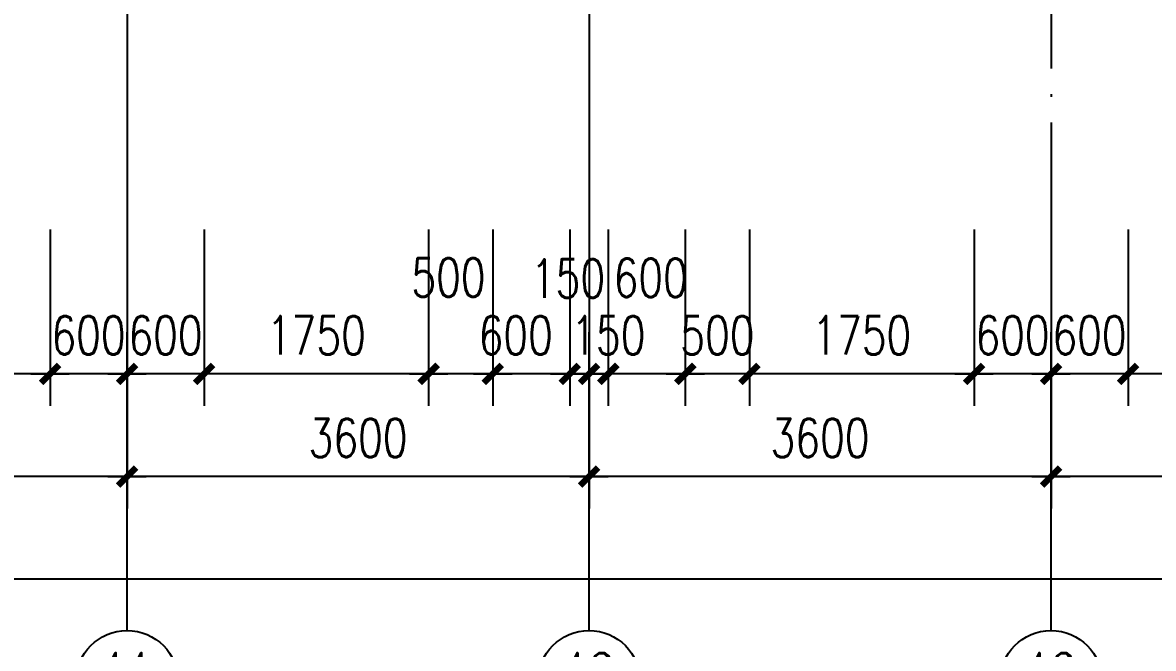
# Model space of a CAD drawing. Extents: x -105837 to 547563, y 466041 to 508041.
# Drawn here: x 54456 to 63268, y 473561 to 478437 of the extents above; entities that cross this region are included whole.
import ezdxf
from ezdxf.enums import TextEntityAlignment as Align

# ---------------------------------------------------------------- set-up
doc = ezdxf.new("R2010")
doc.units = 0
doc.header["$LTSCALE"] = 1000
doc.header["$MEASUREMENT"] = 0
doc.linetypes.add('DOTE', pattern=[2.42, 2, -0.2, 0.02, -0.2])
doc.layers.get('0').update_dxf_attribs({"linetype": 'CONTINUOUS'})
doc.layers.get('DEFPOINTS').update_dxf_attribs({"linetype": 'CONTINUOUS'})
for name, color, linetype in [('AXIS', 3, 'CONTINUOUS'), ('AXIS_TEXT', 7, 'CONTINUOUS'), ('DOTE', 1, 'DOTE'), ('PUB_DIM', 3, 'CONTINUOUS')]:
    doc.layers.add(name, color=color, linetype=linetype)
doc.styles.add('COMPLEX', font='COMPLEX.shx')
doc.styles.add('DIM_FONT', font='SIMPLEX.shx', dxfattribs={"width": 0.75})
doc.dimstyles.new('DIMN', dxfattribs={"dimtxt": 300, "dimasz": 1, "dimexe": 250, "dimexo": 300, "dimgap": 150, "dimtad": 1, "dimdec": 0, "dimzin": 0, "dimdsep": 46, "dimtxsty": 'DIM_FONT', "dimblk": '_DIMX', "dimcen": 0.09, "dimclrt": 7, "dimadec": 0, "dimazin": 0, "dimtfac": 1, "dimtdec": 0, "dimtix": 1, "dimtmove": 2, "dimatfit": 3, "dimldrblk": '_DIMX', "dimfxl": 1, "dimtolj": 1, "dimtzin": 0, "dimarcsym": 0})

# ---------------------------------------------------------------- blocks, each defined once
blk = doc.blocks.new('_DIMX')
blk.add_line((-150, 0), (150, 0))
at = {"const_width": 50}
blk.add_lwpolyline([(-70, -70), (70, 70)], dxfattribs=at)
blk = doc.blocks.new('*D23')
at = {"layer": 'AXIS', "color": 0, "lineweight": -2, "transparency": 16777216}
for p, q in [((59020.1, 476824.7), (59020.1, 475449.7)), ((59620.1, 476824.7), (59620.1, 475449.7)), ((59619.1, 475699.7), (59021.1, 475699.7))]:
    blk.add_line(p, q, dxfattribs=at)
at = {"layer": 'DEFPOINTS', "color": 0, "transparency": 16777216}
for p in [(59020.1, 477124.7, 1272.8), (59620.1, 477124.7, 1272.8), (59020.1, 475699.7)]:
    blk.add_point(p, dxfattribs=at)
at = {"layer": 'AXIS', "color": 0, "lineweight": -2, "transparency": 16777216, "rotation": 180}
blk.add_blockref('_DIMX', (59020.1, 475699.7), dxfattribs=at)
at = {"layer": 'AXIS', "color": 0, "lineweight": -2, "transparency": 16777216}
blk.add_blockref('_DIMX', (59620.1, 475699.7), dxfattribs=at)
at = {"layer": 'AXIS', "color": 7, "transparency": 16777216, "insert": (59350.4, 476448.8), "char_height": 300, "attachment_point": 5, "style": 'DIM_FONT'}
blk.add_mtext('\\A1;600', dxfattribs=at)
blk = doc.blocks.new('*D28')
at = {"layer": 'DEFPOINTS', "color": 0, "transparency": 16777216}
for p in [(19170.1, 476324.7), (66170.1, 476324.7), (19170.1, 474099.7)]:
    blk.add_point(p, dxfattribs=at)
at = {"layer": 'PUB_DIM', "color": 0, "lineweight": -2, "transparency": 16777216}
for p, q in [((19170.1, 476024.7), (19170.1, 473849.7)), ((66170.1, 476024.7), (66170.1, 473849.7)), ((66169.1, 474099.7), (19171.1, 474099.7))]:
    blk.add_line(p, q, dxfattribs=at)
at = {"layer": 'PUB_DIM', "color": 0, "lineweight": -2, "transparency": 16777216, "rotation": 180}
blk.add_blockref('_DIMX', (19170.1, 474099.7), dxfattribs=at)
at = {"layer": 'PUB_DIM', "color": 0, "lineweight": -2, "transparency": 16777216}
blk.add_blockref('_DIMX', (66170.1, 474099.7), dxfattribs=at)
at = {"layer": 'PUB_DIM', "color": 7, "transparency": 16777216, "insert": (42670.1, 474399.7), "char_height": 300, "attachment_point": 5, "style": 'DIM_FONT'}
blk.add_mtext('\\A1;47000', dxfattribs=at)
blk = doc.blocks.new('*D33')
at = {"layer": 'AXIS', "color": 0, "lineweight": -2, "transparency": 16777216}
for p, q in [((59620.1, 476824.7), (59620.1, 475449.7)), ((60120.1, 476824.7), (60120.1, 475449.7)), ((59619.1, 475699.7), (59618.1, 475699.7)), ((60120.1, 475699.7), (59620.1, 475699.7)), ((60121.1, 475699.7), (60122.1, 475699.7))]:
    blk.add_line(p, q, dxfattribs=at)
at = {"layer": 'DEFPOINTS', "color": 0, "transparency": 16777216}
for p in [(59620.1, 477124.7, 1272.8), (60120.1, 477124.7, 1272.8), (59620.1, 475699.7)]:
    blk.add_point(p, dxfattribs=at)
at = {"layer": 'AXIS', "color": 0, "lineweight": -2, "transparency": 16777216}
blk.add_blockref('_DIMX', (59620.1, 475699.7), dxfattribs=at)
at = {"layer": 'AXIS', "color": 0, "lineweight": -2, "transparency": 16777216, "rotation": 180}
blk.add_blockref('_DIMX', (60120.1, 475699.7), dxfattribs=at)
at = {"layer": 'AXIS', "color": 7, "transparency": 16777216, "insert": (59870.1, 475999.7), "char_height": 300, "attachment_point": 5, "style": 'DIM_FONT'}
blk.add_mtext('\\A1;500', dxfattribs=at)
blk = doc.blocks.new('*D34')
at = {"layer": 'AXIS', "color": 0, "lineweight": -2, "transparency": 16777216}
for p, q in [((58870.1, 476024.7), (58870.1, 474649.7)), ((62470.1, 476024.7), (62470.1, 474649.7)), ((62469.1, 474899.7), (58871.1, 474899.7))]:
    blk.add_line(p, q, dxfattribs=at)
at = {"layer": 'DEFPOINTS', "color": 0, "transparency": 16777216}
for p in [(58870.1, 476324.7), (62470.1, 476324.7), (58870.1, 474899.7)]:
    blk.add_point(p, dxfattribs=at)
at = {"layer": 'AXIS', "color": 0, "lineweight": -2, "transparency": 16777216, "rotation": 180}
blk.add_blockref('_DIMX', (58870.1, 474899.7), dxfattribs=at)
at = {"layer": 'AXIS', "color": 0, "lineweight": -2, "transparency": 16777216}
blk.add_blockref('_DIMX', (62470.1, 474899.7), dxfattribs=at)
at = {"layer": 'AXIS', "color": 7, "transparency": 16777216, "insert": (60670.1, 475199.7), "char_height": 300, "attachment_point": 5, "style": 'DIM_FONT'}
blk.add_mtext('\\A1;3600', dxfattribs=at)
blk = doc.blocks.new('*D415')
at = {"layer": 'AXIS', "color": 0, "lineweight": -2, "transparency": 16777216}
for p, q in [((52920.1, 476824.7), (52920.1, 475449.7)), ((54670.1, 476824.7), (54670.1, 475449.7)), ((54669.1, 475699.7), (52921.1, 475699.7))]:
    blk.add_line(p, q, dxfattribs=at)
at = {"layer": 'DEFPOINTS', "color": 0, "transparency": 16777216}
for p in [(52920.1, 477124.7, 1272.8), (54670.1, 477124.7, 1272.8), (52920.1, 475699.7)]:
    blk.add_point(p, dxfattribs=at)
at = {"layer": 'AXIS', "color": 0, "lineweight": -2, "transparency": 16777216, "rotation": 180}
blk.add_blockref('_DIMX', (52920.1, 475699.7), dxfattribs=at)
at = {"layer": 'AXIS', "color": 0, "lineweight": -2, "transparency": 16777216}
blk.add_blockref('_DIMX', (54670.1, 475699.7), dxfattribs=at)
at = {"layer": 'AXIS', "color": 7, "transparency": 16777216, "insert": (53795.1, 475999.7), "char_height": 300, "attachment_point": 5, "style": 'DIM_FONT'}
blk.add_mtext('\\A1;1750', dxfattribs=at)
blk = doc.blocks.new('*D416')
at = {"layer": 'AXIS', "color": 0, "lineweight": -2, "transparency": 16777216}
for p, q in [((54670.1, 476824.7), (54670.1, 475449.7)), ((55270.1, 476824.7), (55270.1, 475449.7)), ((54669.1, 475699.7), (54668.1, 475699.7)), ((55270.1, 475699.7), (54670.1, 475699.7)), ((55271.1, 475699.7), (55272.1, 475699.7))]:
    blk.add_line(p, q, dxfattribs=at)
at = {"layer": 'DEFPOINTS', "color": 0, "transparency": 16777216}
for p in [(54670.1, 477124.7, 1272.8), (55270.1, 477124.7), (54670.1, 475699.7)]:
    blk.add_point(p, dxfattribs=at)
at = {"layer": 'AXIS', "color": 0, "lineweight": -2, "transparency": 16777216}
blk.add_blockref('_DIMX', (54670.1, 475699.7), dxfattribs=at)
at = {"layer": 'AXIS', "color": 0, "lineweight": -2, "transparency": 16777216, "rotation": 180}
blk.add_blockref('_DIMX', (55270.1, 475699.7), dxfattribs=at)
at = {"layer": 'AXIS', "color": 7, "transparency": 16777216, "insert": (54970.1, 475999.7), "char_height": 300, "attachment_point": 5, "style": 'DIM_FONT'}
blk.add_mtext('\\A1;600', dxfattribs=at)
blk = doc.blocks.new('*D417')
at = {"layer": 'AXIS', "color": 0, "lineweight": -2, "transparency": 16777216}
for p, q in [((51670.1, 476024.7), (51670.1, 474649.7)), ((55270.1, 476024.7), (55270.1, 474649.7)), ((55269.1, 474899.7), (51671.1, 474899.7))]:
    blk.add_line(p, q, dxfattribs=at)
at = {"layer": 'DEFPOINTS', "color": 0, "transparency": 16777216}
for p in [(51670.1, 476324.7), (55270.1, 476324.7), (51670.1, 474899.7)]:
    blk.add_point(p, dxfattribs=at)
at = {"layer": 'AXIS', "color": 0, "lineweight": -2, "transparency": 16777216, "rotation": 180}
blk.add_blockref('_DIMX', (51670.1, 474899.7), dxfattribs=at)
at = {"layer": 'AXIS', "color": 0, "lineweight": -2, "transparency": 16777216}
blk.add_blockref('_DIMX', (55270.1, 474899.7), dxfattribs=at)
at = {"layer": 'AXIS', "color": 7, "transparency": 16777216, "insert": (53470.1, 475199.7), "char_height": 300, "attachment_point": 5, "style": 'DIM_FONT'}
blk.add_mtext('\\A1;3600', dxfattribs=at)
blk = doc.blocks.new('_axiso')
blk.add_circle((0, 0), 0.5)
at = {"layer": 'AXIS_TEXT', "style": 'COMPLEX', "width": 1.041667}
blk.add_attdef('A', text='', height=0.56, dxfattribs=at).set_placement((-0.25, -0.28), (0.25, -0.28), align=Align.FIT)
blk = doc.blocks.new('*D469')
at = {"layer": 'AXIS', "color": 0, "lineweight": -2, "transparency": 16777216}
for p, q in [((55870.1, 476824.7), (55870.1, 475449.7)), ((57620.1, 476824.7), (57620.1, 475449.7)), ((57619.1, 475699.7), (55871.1, 475699.7))]:
    blk.add_line(p, q, dxfattribs=at)
at = {"layer": 'DEFPOINTS', "color": 0, "transparency": 16777216}
for p in [(55870.1, 477124.7, 1272.8), (57620.1, 477124.7, 1272.8), (55870.1, 475699.7)]:
    blk.add_point(p, dxfattribs=at)
at = {"layer": 'AXIS', "color": 0, "lineweight": -2, "transparency": 16777216, "rotation": 180}
blk.add_blockref('_DIMX', (55870.1, 475699.7), dxfattribs=at)
at = {"layer": 'AXIS', "color": 0, "lineweight": -2, "transparency": 16777216}
blk.add_blockref('_DIMX', (57620.1, 475699.7), dxfattribs=at)
at = {"layer": 'AXIS', "color": 7, "transparency": 16777216, "insert": (56745.1, 475999.7), "char_height": 300, "attachment_point": 5, "style": 'DIM_FONT'}
blk.add_mtext('\\A1;1750', dxfattribs=at)
blk = doc.blocks.new('*D470')
at = {"layer": 'AXIS', "color": 0, "lineweight": -2, "transparency": 16777216}
for p, q in [((55270.1, 476024.7), (55270.1, 474649.7)), ((58870.1, 476024.7), (58870.1, 474649.7)), ((58869.1, 474899.7), (55271.1, 474899.7))]:
    blk.add_line(p, q, dxfattribs=at)
at = {"layer": 'DEFPOINTS', "color": 0, "transparency": 16777216}
for p in [(55270.1, 476324.7), (58870.1, 476324.7), (55270.1, 474899.7)]:
    blk.add_point(p, dxfattribs=at)
at = {"layer": 'AXIS', "color": 0, "lineweight": -2, "transparency": 16777216, "rotation": 180}
blk.add_blockref('_DIMX', (55270.1, 474899.7), dxfattribs=at)
at = {"layer": 'AXIS', "color": 0, "lineweight": -2, "transparency": 16777216}
blk.add_blockref('_DIMX', (58870.1, 474899.7), dxfattribs=at)
at = {"layer": 'AXIS', "color": 7, "transparency": 16777216, "insert": (57070.1, 475199.7), "char_height": 300, "attachment_point": 5, "style": 'DIM_FONT'}
blk.add_mtext('\\A1;3600', dxfattribs=at)
blk = doc.blocks.new('*D471')
at = {"layer": 'AXIS', "color": 0, "lineweight": -2, "transparency": 16777216}
for p, q in [((55270.1, 476824.7), (55270.1, 475449.7)), ((55870.1, 476824.7), (55870.1, 475449.7)), ((55269.1, 475699.7), (55268.1, 475699.7)), ((55870.1, 475699.7), (55270.1, 475699.7)), ((55871.1, 475699.7), (55872.1, 475699.7))]:
    blk.add_line(p, q, dxfattribs=at)
at = {"layer": 'DEFPOINTS', "color": 0, "transparency": 16777216}
for p in [(55270.1, 477124.7), (55870.1, 477124.7, 1272.8), (55270.1, 475699.7)]:
    blk.add_point(p, dxfattribs=at)
at = {"layer": 'AXIS', "color": 0, "lineweight": -2, "transparency": 16777216}
blk.add_blockref('_DIMX', (55270.1, 475699.7), dxfattribs=at)
at = {"layer": 'AXIS', "color": 0, "lineweight": -2, "transparency": 16777216, "rotation": 180}
blk.add_blockref('_DIMX', (55870.1, 475699.7), dxfattribs=at)
at = {"layer": 'AXIS', "color": 7, "transparency": 16777216, "insert": (55570.1, 475999.7), "char_height": 300, "attachment_point": 5, "style": 'DIM_FONT'}
blk.add_mtext('\\A1;600', dxfattribs=at)
blk = doc.blocks.new('*D472')
at = {"layer": 'AXIS', "color": 0, "lineweight": -2, "transparency": 16777216}
for p, q in [((57620.1, 476824.7), (57620.1, 475449.7)), ((58120.1, 476824.7), (58120.1, 475449.7)), ((58119.1, 475699.7), (57621.1, 475699.7))]:
    blk.add_line(p, q, dxfattribs=at)
at = {"layer": 'DEFPOINTS', "color": 0, "transparency": 16777216}
for p in [(57620.1, 477124.7, 1272.8), (58120.1, 477124.7, 1272.8), (57620.1, 475699.7)]:
    blk.add_point(p, dxfattribs=at)
at = {"layer": 'AXIS', "color": 0, "lineweight": -2, "transparency": 16777216, "rotation": 180}
blk.add_blockref('_DIMX', (57620.1, 475699.7), dxfattribs=at)
at = {"layer": 'AXIS', "color": 0, "lineweight": -2, "transparency": 16777216}
blk.add_blockref('_DIMX', (58120.1, 475699.7), dxfattribs=at)
at = {"layer": 'AXIS', "color": 7, "transparency": 16777216, "insert": (57774.5, 476451.6), "char_height": 300, "attachment_point": 5, "style": 'DIM_FONT'}
blk.add_mtext('\\A1;500', dxfattribs=at)
blk = doc.blocks.new('*D473')
at = {"layer": 'AXIS', "color": 0, "lineweight": -2, "transparency": 16777216}
for p, q in [((58120.1, 476824.7), (58120.1, 475449.7)), ((58720.1, 476824.7), (58720.1, 475449.7)), ((58719.1, 475699.7), (58121.1, 475699.7))]:
    blk.add_line(p, q, dxfattribs=at)
at = {"layer": 'DEFPOINTS', "color": 0, "transparency": 16777216}
for p in [(58120.1, 477124.7, 1272.8), (58720.1, 477124.7, 1272.8), (58120.1, 475699.7)]:
    blk.add_point(p, dxfattribs=at)
at = {"layer": 'AXIS', "color": 0, "lineweight": -2, "transparency": 16777216, "rotation": 180}
blk.add_blockref('_DIMX', (58120.1, 475699.7), dxfattribs=at)
at = {"layer": 'AXIS', "color": 0, "lineweight": -2, "transparency": 16777216}
blk.add_blockref('_DIMX', (58720.1, 475699.7), dxfattribs=at)
at = {"layer": 'AXIS', "color": 7, "transparency": 16777216, "insert": (58298.4, 475999.7), "char_height": 300, "attachment_point": 5, "style": 'DIM_FONT'}
blk.add_mtext('\\A1;600', dxfattribs=at)
blk = doc.blocks.new('*D474')
at = {"layer": 'AXIS', "color": 0, "lineweight": -2, "transparency": 16777216}
for p, q in [((58870.1, 476824.7), (58870.1, 475449.7)), ((59020.1, 476824.7), (59020.1, 475449.7)), ((58869.1, 475699.7), (58868.1, 475699.7)), ((59020.1, 475699.7), (58870.1, 475699.7)), ((59021.1, 475699.7), (59022.1, 475699.7))]:
    blk.add_line(p, q, dxfattribs=at)
at = {"layer": 'DEFPOINTS', "color": 0, "transparency": 16777216}
for p in [(58870.1, 477124.7), (59020.1, 477124.7, 1272.8), (58870.1, 475699.7)]:
    blk.add_point(p, dxfattribs=at)
at = {"layer": 'AXIS', "color": 0, "lineweight": -2, "transparency": 16777216}
blk.add_blockref('_DIMX', (58870.1, 475699.7), dxfattribs=at)
at = {"layer": 'AXIS', "color": 0, "lineweight": -2, "transparency": 16777216, "rotation": 180}
blk.add_blockref('_DIMX', (59020.1, 475699.7), dxfattribs=at)
at = {"layer": 'AXIS', "color": 7, "transparency": 16777216, "insert": (59020.1, 475999.7), "char_height": 300, "attachment_point": 5, "style": 'DIM_FONT'}
blk.add_mtext('\\A1;150', dxfattribs=at)
blk = doc.blocks.new('*D475')
at = {"layer": 'AXIS', "color": 0, "lineweight": -2, "transparency": 16777216}
for p, q in [((58720.1, 476824.7), (58720.1, 475449.7)), ((58870.1, 476824.7), (58870.1, 475449.7)), ((58719.1, 475699.7), (58718.1, 475699.7)), ((58870.1, 475699.7), (58720.1, 475699.7)), ((58871.1, 475699.7), (58872.1, 475699.7))]:
    blk.add_line(p, q, dxfattribs=at)
at = {"layer": 'DEFPOINTS', "color": 0, "transparency": 16777216}
for p in [(58720.1, 477124.7, 1272.8), (58870.1, 477124.7), (58720.1, 475699.7)]:
    blk.add_point(p, dxfattribs=at)
at = {"layer": 'AXIS', "color": 0, "lineweight": -2, "transparency": 16777216}
blk.add_blockref('_DIMX', (58720.1, 475699.7), dxfattribs=at)
at = {"layer": 'AXIS', "color": 0, "lineweight": -2, "transparency": 16777216, "rotation": 180}
blk.add_blockref('_DIMX', (58870.1, 475699.7), dxfattribs=at)
at = {"layer": 'AXIS', "color": 7, "transparency": 16777216, "insert": (58705.8, 476443.8), "char_height": 300, "attachment_point": 5, "style": 'DIM_FONT'}
blk.add_mtext('\\A1;150', dxfattribs=at)
blk = doc.blocks.new('*D546')
at = {"layer": 'AXIS', "color": 0, "lineweight": -2, "transparency": 16777216}
for p, q in [((62470.1, 476024.7), (62470.1, 474649.7)), ((66070.1, 476024.7), (66070.1, 474649.7)), ((66069.1, 474899.7), (62471.1, 474899.7))]:
    blk.add_line(p, q, dxfattribs=at)
at = {"layer": 'DEFPOINTS', "color": 0, "transparency": 16777216}
for p in [(62470.1, 476324.7), (66070.1, 476324.7), (62470.1, 474899.7)]:
    blk.add_point(p, dxfattribs=at)
at = {"layer": 'AXIS', "color": 0, "lineweight": -2, "transparency": 16777216, "rotation": 180}
blk.add_blockref('_DIMX', (62470.1, 474899.7), dxfattribs=at)
at = {"layer": 'AXIS', "color": 0, "lineweight": -2, "transparency": 16777216}
blk.add_blockref('_DIMX', (66070.1, 474899.7), dxfattribs=at)
at = {"layer": 'AXIS', "color": 7, "transparency": 16777216, "insert": (64270.1, 475199.7), "char_height": 300, "attachment_point": 5, "style": 'DIM_FONT'}
blk.add_mtext('\\A1;3600', dxfattribs=at)
blk = doc.blocks.new('*D547')
at = {"layer": 'AXIS', "color": 0, "lineweight": -2, "transparency": 16777216}
for p, q in [((62470.1, 476824.7), (62470.1, 475449.7)), ((63070.1, 476824.7), (63070.1, 475449.7)), ((62469.1, 475699.7), (62468.1, 475699.7)), ((63070.1, 475699.7), (62470.1, 475699.7)), ((63071.1, 475699.7), (63072.1, 475699.7))]:
    blk.add_line(p, q, dxfattribs=at)
at = {"layer": 'DEFPOINTS', "color": 0, "transparency": 16777216}
for p in [(62470.1, 477124.7), (63070.1, 477124.7, 1272.8), (62470.1, 475699.7)]:
    blk.add_point(p, dxfattribs=at)
at = {"layer": 'AXIS', "color": 0, "lineweight": -2, "transparency": 16777216}
blk.add_blockref('_DIMX', (62470.1, 475699.7), dxfattribs=at)
at = {"layer": 'AXIS', "color": 0, "lineweight": -2, "transparency": 16777216, "rotation": 180}
blk.add_blockref('_DIMX', (63070.1, 475699.7), dxfattribs=at)
at = {"layer": 'AXIS', "color": 7, "transparency": 16777216, "insert": (62770.1, 475999.7), "char_height": 300, "attachment_point": 5, "style": 'DIM_FONT'}
blk.add_mtext('\\A1;600', dxfattribs=at)
blk = doc.blocks.new('*D548')
at = {"layer": 'AXIS', "color": 0, "lineweight": -2, "transparency": 16777216}
for p, q in [((60120.1, 476824.7), (60120.1, 475449.7)), ((61870.1, 476824.7), (61870.1, 475449.7)), ((61869.1, 475699.7), (60121.1, 475699.7))]:
    blk.add_line(p, q, dxfattribs=at)
at = {"layer": 'DEFPOINTS', "color": 0, "transparency": 16777216}
for p in [(60120.1, 477124.7, 1272.8), (61870.1, 477124.7, 1272.8), (60120.1, 475699.7)]:
    blk.add_point(p, dxfattribs=at)
at = {"layer": 'AXIS', "color": 0, "lineweight": -2, "transparency": 16777216, "rotation": 180}
blk.add_blockref('_DIMX', (60120.1, 475699.7), dxfattribs=at)
at = {"layer": 'AXIS', "color": 0, "lineweight": -2, "transparency": 16777216}
blk.add_blockref('_DIMX', (61870.1, 475699.7), dxfattribs=at)
at = {"layer": 'AXIS', "color": 7, "transparency": 16777216, "insert": (60995.1, 475999.7), "char_height": 300, "attachment_point": 5, "style": 'DIM_FONT'}
blk.add_mtext('\\A1;1750', dxfattribs=at)
blk = doc.blocks.new('*D549')
at = {"layer": 'AXIS', "color": 0, "lineweight": -2, "transparency": 16777216}
for p, q in [((61870.1, 476824.7), (61870.1, 475449.7)), ((62470.1, 476824.7), (62470.1, 475449.7)), ((61869.1, 475699.7), (61868.1, 475699.7)), ((62470.1, 475699.7), (61870.1, 475699.7)), ((62471.1, 475699.7), (62472.1, 475699.7))]:
    blk.add_line(p, q, dxfattribs=at)
at = {"layer": 'DEFPOINTS', "color": 0, "transparency": 16777216}
for p in [(61870.1, 477124.7, 1272.8), (62470.1, 477124.7), (61870.1, 475699.7)]:
    blk.add_point(p, dxfattribs=at)
at = {"layer": 'AXIS', "color": 0, "lineweight": -2, "transparency": 16777216}
blk.add_blockref('_DIMX', (61870.1, 475699.7), dxfattribs=at)
at = {"layer": 'AXIS', "color": 0, "lineweight": -2, "transparency": 16777216, "rotation": 180}
blk.add_blockref('_DIMX', (62470.1, 475699.7), dxfattribs=at)
at = {"layer": 'AXIS', "color": 7, "transparency": 16777216, "insert": (62170.1, 475999.7), "char_height": 300, "attachment_point": 5, "style": 'DIM_FONT'}
blk.add_mtext('\\A1;600', dxfattribs=at)
blk = doc.blocks.new('*D550')
at = {"layer": 'AXIS', "color": 0, "lineweight": -2, "transparency": 16777216}
for p, q in [((63070.1, 476824.7), (63070.1, 475449.7)), ((64820.1, 476824.7), (64820.1, 475449.7)), ((64819.1, 475699.7), (63071.1, 475699.7))]:
    blk.add_line(p, q, dxfattribs=at)
at = {"layer": 'DEFPOINTS', "color": 0, "transparency": 16777216}
for p in [(63070.1, 477124.7, 1272.8), (64820.1, 477124.7, 1272.8), (63070.1, 475699.7)]:
    blk.add_point(p, dxfattribs=at)
at = {"layer": 'AXIS', "color": 0, "lineweight": -2, "transparency": 16777216, "rotation": 180}
blk.add_blockref('_DIMX', (63070.1, 475699.7), dxfattribs=at)
at = {"layer": 'AXIS', "color": 0, "lineweight": -2, "transparency": 16777216}
blk.add_blockref('_DIMX', (64820.1, 475699.7), dxfattribs=at)
at = {"layer": 'AXIS', "color": 7, "transparency": 16777216, "insert": (63945.1, 475999.7), "char_height": 300, "attachment_point": 5, "style": 'DIM_FONT'}
blk.add_mtext('\\A1;1750', dxfattribs=at)

msp = doc.modelspace()

# ---------------------------------------------------------------- linework, layer by layer
at = {"layer": 'AXIS'}
for p, q in [((55270.1323, 473699.65569), (55270.1323, 476024.65569)), ((55270.1323, 473699.65569), (55270.1323, 476024.65569)), ((58870.1323, 473699.65569), (58870.1323, 476024.65569)), ((58870.1323, 473699.65569), (58870.1323, 476024.65569)), ((62470.1323, 473699.65569), (62470.1323, 476024.65569))]:
    msp.add_line(p, q, dxfattribs=at)
at = {"layer": 'DOTE'}
for p, q in [((55270.1323, 499439.05978), (55270.1323, 476824.65569)), ((58870.1323, 499439.05978), (58870.1323, 476824.65569)), ((62470.1323, 499439.05978), (62470.1323, 476824.65569)), ((55270.1323, 498093.54741), (55270.1323, 476824.65569)), ((58870.1323, 498093.54741), (58870.1323, 476824.65569))]:
    msp.add_line(p, q, dxfattribs=at)

# ---------------------------------------------------------------- block references
at = {"layer": 'AXIS'}
ref = msp.add_blockref('_axiso', (55270.1323, 473299.65569), dxfattribs=dict(at, xscale=800, yscale=800, zscale=800))
ref.add_attrib('A', '11', dxfattribs={"layer": 'AXIS_TEXT', "height": 448, "style": 'COMPLEX', "width": 0.78125}).set_placement((55070.1323, 473075.65569), (55470.1323, 473075.65569), align=Align.FIT)
ref = msp.add_blockref('_axiso', (58870.1323, 473299.65569), dxfattribs=dict(at, xscale=800, yscale=800, zscale=800))
ref.add_attrib('A', '12', dxfattribs={"layer": 'AXIS_TEXT', "height": 448, "style": 'COMPLEX', "width": 0.646552}).set_placement((58670.1323, 473075.65569), (59070.1323, 473075.65569), align=Align.FIT)
ref = msp.add_blockref('_axiso', (62470.1323, 473299.65569), dxfattribs=dict(at, xscale=800, yscale=800, zscale=800))
ref.add_attrib('A', '13', dxfattribs={"layer": 'AXIS_TEXT', "height": 448, "style": 'COMPLEX', "width": 0.646552}).set_placement((62270.1323, 473075.65569), (62670.1323, 473075.65569), align=Align.FIT)

# ---------------------------------------------------------------- dimensions: what is measured, and where the dimension line sits
for base, p1, p2, picture, middle in [((52920.1323, 475699.65569), (54670.1323, 477124.65569, 1272.79221), (52920.1323, 477124.65569, 1272.79221), '*D415', (53795.1323, 475999.65569)), ((54670.1323, 475699.65569), (55270.1323, 477124.65569), (54670.1323, 477124.65569, 1272.79221), '*D416', (54970.1323, 475999.65569)), ((55270.1323, 475699.65569), (55870.1323, 477124.65569, 1272.79221), (55270.1323, 477124.65569), '*D471', (55570.1323, 475999.65569)), ((55870.1323, 475699.65569), (57620.1323, 477124.65569, 1272.79221), (55870.1323, 477124.65569, 1272.79221), '*D469', (56745.1323, 475999.65569)), ((59620.1323, 475699.65569), (60120.1323, 477124.65569, 1272.79221), (59620.1323, 477124.65569, 1272.79221), '*D33', (59870.1323, 475999.65569)), ((60120.1323, 475699.65569), (61870.1323, 477124.65569, 1272.79221), (60120.1323, 477124.65569, 1272.79221), '*D548', (60995.1323, 475999.65569)), ((61870.1323, 475699.65569), (62470.1323, 477124.65569), (61870.1323, 477124.65569, 1272.79221), '*D549', (62170.1323, 475999.65569)), ((62470.1323, 475699.65569), (63070.1323, 477124.65569, 1272.79221), (62470.1323, 477124.65569), '*D547', (62770.1323, 475999.65569)), ((63070.1323, 475699.65569), (64820.1323, 477124.65569, 1272.79221), (63070.1323, 477124.65569, 1272.79221), '*D550', (63945.1323, 475999.65569)), ((51670.1323, 474899.65569), (55270.1323, 476324.65569), (51670.1323, 476324.65569), '*D417', (53470.1323, 475199.65569)), ((55270.1323, 474899.65569), (58870.1323, 476324.65569), (55270.1323, 476324.65569), '*D470', (57070.1323, 475199.65569)), ((58870.1323, 474899.65569), (62470.1323, 476324.65569), (58870.1323, 476324.65569), '*D34', (60670.1323, 475199.65569))]:
    dim = msp.add_linear_dim(base=base, p1=p1, p2=p2, dimstyle='DIMN', dxfattribs=at)
    dim.commit()
    dim.dimension.update_dxf_attribs({"geometry": picture, "text_midpoint": middle})
for base, p1, p2, picture, middle in [((57620.1323, 475699.65569), (58120.1323, 477124.65569, 1272.79221), (57620.1323, 477124.65569, 1272.79221), '*D472', (57774.51793, 476451.59827)), ((58120.1323, 475699.65569), (58720.1323, 477124.65569, 1272.79221), (58120.1323, 477124.65569, 1272.79221), '*D473', (58298.40769, 475999.65569)), ((58720.1323, 475699.65569), (58870.1323, 477124.65569), (58720.1323, 477124.65569, 1272.79221), '*D475', (58705.83131, 476443.81852)), ((58870.1323, 475699.65569), (59020.1323, 477124.65569, 1272.79221), (58870.1323, 477124.65569), '*D474', (59020.1323, 475999.65569)), ((59020.1323, 475699.65569), (59620.1323, 477124.65569, 1272.79221), (59020.1323, 477124.65569, 1272.79221), '*D23', (59350.36239, 476448.8242))]:
    dim = msp.add_linear_dim(base=base, p1=p1, p2=p2, dimstyle='DIMN', dxfattribs=at)
    dim.commit()
    dim.dimension.update_dxf_attribs({"geometry": picture, "text_midpoint": middle, "dimtype": 128})
dim = msp.add_aligned_dim(p1=(66070.1323, 476324.65569), p2=(62470.1323, 476324.65569), distance=1425, dimstyle='DIMN', dxfattribs=at)
dim.commit()
dim.dimension.update_dxf_attribs({"geometry": '*D546', "text_midpoint": (64270.1323, 475199.65569)})
at = {"layer": 'PUB_DIM'}
dim = msp.add_aligned_dim(p1=(66170.1323, 476324.65569), p2=(19170.1323, 476324.65569), distance=2225, dimstyle='DIMN', dxfattribs=at)
dim.commit()
dim.dimension.update_dxf_attribs({"geometry": '*D28', "text_midpoint": (42670.1323, 474399.65569)})

doc.saveas('drawing.dxf')
